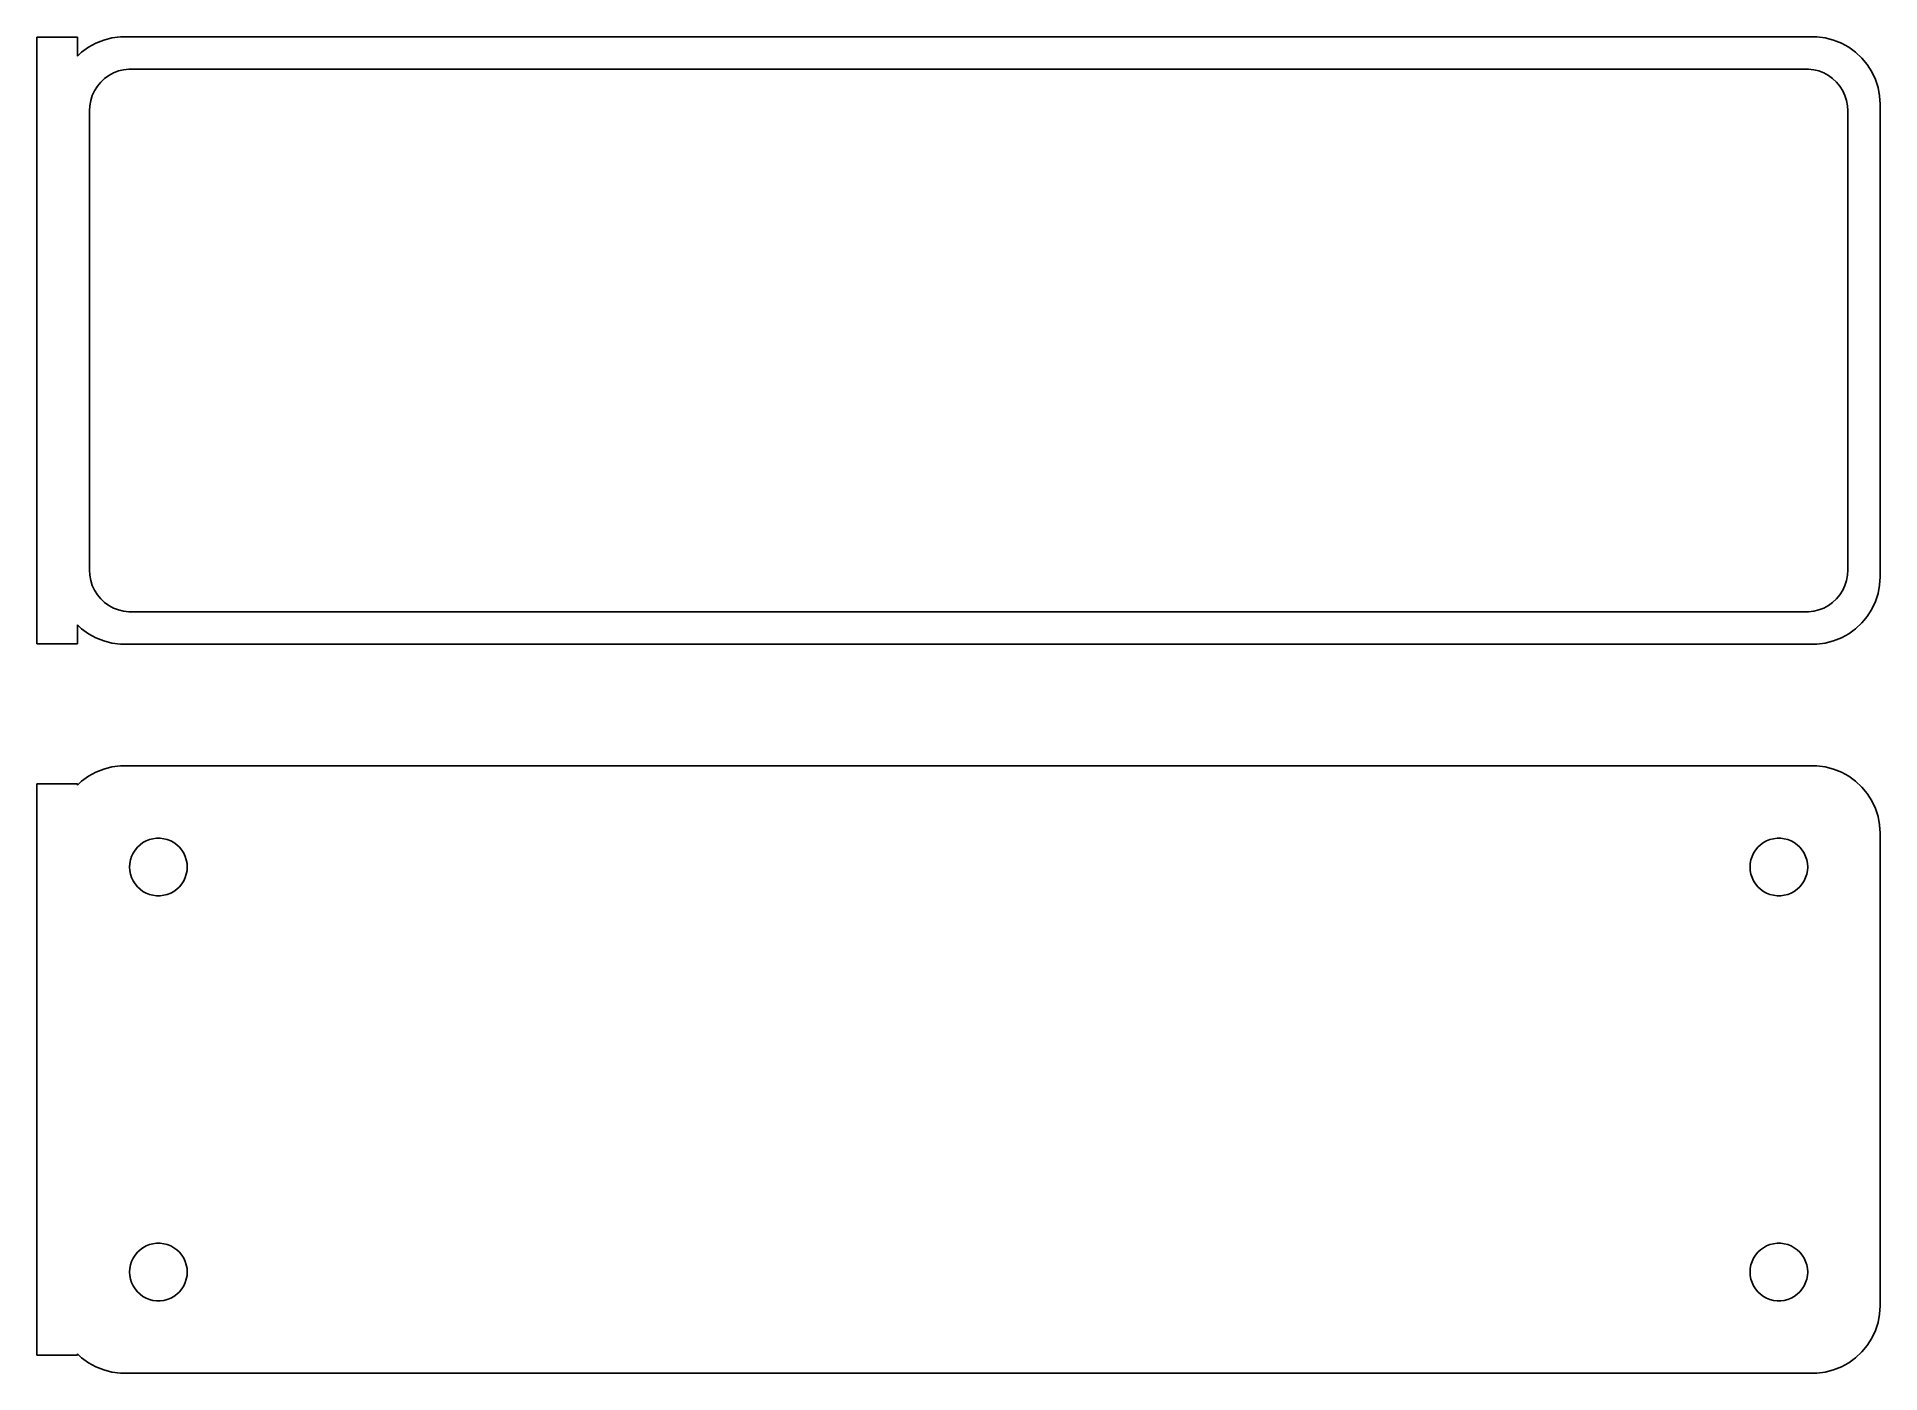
# Model space of a CAD drawing. Header units: metres. Extents: x -69 to 68, y 86 to 184.
import ezdxf

# ---------------------------------------------------------------- set-up
doc = ezdxf.new("R2010")
doc.units = ezdxf.units.M

msp = doc.modelspace()

# ---------------------------------------------------------------- linework, layer by layer
for p, q in [((-66, 184.479), (-69, 184.479)), ((-69, 184.479), (-69, 139.521)), ((-66, 183.059), (-66, 184.479)), ((-63.4369, 184.411), (-64.0451, 184.255)), ((-62.8139, 184.49), (-63.4369, 184.411)), ((62.8139, 184.49), (-62.8139, 184.49)), ((63.4369, 184.411), (62.8139, 184.49)), ((64.0451, 184.255), (63.4369, 184.411)), ((-65.6871, 183.353), (-66, 183.059)), ((-65.1791, 183.722), (-65.6871, 183.353)), ((-64.6289, 184.024), (-65.1791, 183.722)), ((-64.0451, 184.255), (-64.6289, 184.024)), ((64.6289, 184.024), (64.0451, 184.255)), ((65.1791, 183.722), (64.6289, 184.024)), ((65.6871, 183.353), (65.1791, 183.722)), ((66.1448, 182.923), (65.6871, 183.353)), ((66.5451, 182.439), (66.1448, 182.923)), ((-63.9842, 181.399), (-63.668, 181.628)), ((-63.668, 181.628), (-63.3254, 181.817)), ((-63.3254, 181.817), (-62.9619, 181.961)), ((-62.9619, 181.961), (-62.5833, 182.058)), ((-62.5833, 182.058), (-62.1954, 182.107)), ((-62.1954, 182.107), (62.1954, 182.107)), ((62.1954, 182.107), (62.5833, 182.058)), ((62.5833, 182.058), (62.9619, 181.961)), ((62.9619, 181.961), (63.3254, 181.817)), ((63.3254, 181.817), (63.668, 181.628)), ((63.668, 181.628), (63.9842, 181.399)), ((66.8815, 181.909), (66.5451, 182.439)), ((67.1489, 181.341), (66.8815, 181.909)), ((-64.8943, 180.146), (-64.7279, 180.5)), ((-64.7279, 180.5), (-64.5184, 180.83)), ((-64.5184, 180.83), (-64.2692, 181.131)), ((-64.2692, 181.131), (-63.9842, 181.399)), ((63.9842, 181.399), (64.2692, 181.131)), ((64.2692, 181.131), (64.5184, 180.83)), ((64.5184, 180.83), (64.7279, 180.5)), ((64.7279, 180.5), (64.8943, 180.146)), ((67.3429, 180.743), (67.1489, 181.341)), ((67.4606, 180.127), (67.3429, 180.743)), ((-65.1129, 179), (-65.0884, 179.39)), ((-65.1129, 145), (-65.1129, 179)), ((-65.0884, 179.39), (-65.0151, 179.774)), ((-65.0151, 179.774), (-64.8943, 180.146)), ((64.8943, 180.146), (65.0151, 179.774)), ((65.0151, 179.774), (65.0884, 179.39)), ((65.0884, 179.39), (65.1129, 179)), ((65.1129, 179), (65.1129, 145)), ((67.5, 179.5), (67.4606, 180.127)), ((67.5, 144.5), (67.5, 179.5)), ((-65.0884, 144.61), (-65.1129, 145)), ((65.1129, 145), (65.0884, 144.61)), ((-65.0151, 144.226), (-65.0884, 144.61)), ((-64.8943, 143.854), (-65.0151, 144.226)), ((-64.7279, 143.5), (-64.8943, 143.854)), ((-64.5184, 143.17), (-64.7279, 143.5)), ((64.7279, 143.5), (64.5184, 143.17)), ((64.8943, 143.854), (64.7279, 143.5)), ((65.0151, 144.226), (64.8943, 143.854)), ((65.0884, 144.61), (65.0151, 144.226)), ((67.3429, 143.257), (67.4606, 143.873)), ((67.4606, 143.873), (67.5, 144.5)), ((-64.2692, 142.869), (-64.5184, 143.17)), ((-63.9842, 142.601), (-64.2692, 142.869)), ((-63.668, 142.372), (-63.9842, 142.601)), ((-63.3254, 142.183), (-63.668, 142.372)), ((-62.9619, 142.039), (-63.3254, 142.183)), ((-62.5833, 141.942), (-62.9619, 142.039)), ((62.9619, 142.039), (62.5833, 141.942)), ((63.3254, 142.183), (62.9619, 142.039)), ((63.668, 142.372), (63.3254, 142.183)), ((63.9842, 142.601), (63.668, 142.372)), ((64.2692, 142.869), (63.9842, 142.601)), ((64.5184, 143.17), (64.2692, 142.869)), ((66.5451, 141.561), (66.8815, 142.091)), ((66.8815, 142.091), (67.1489, 142.659)), ((67.1489, 142.659), (67.3429, 143.257)), ((-66, 139.521), (-66, 140.941)), ((-66, 140.941), (-65.6871, 140.647)), ((-65.6871, 140.647), (-65.1791, 140.278)), ((-62.1954, 141.893), (-62.5833, 141.942)), ((62.1954, 141.893), (-62.1954, 141.893)), ((62.5833, 141.942), (62.1954, 141.893)), ((65.1791, 140.278), (65.6871, 140.647)), ((65.6871, 140.647), (66.1448, 141.077)), ((66.1448, 141.077), (66.5451, 141.561)), ((-69, 139.521), (-66, 139.521)), ((-65.1791, 140.278), (-64.6289, 139.976)), ((-64.6289, 139.976), (-64.0451, 139.745)), ((-64.0451, 139.745), (-63.4369, 139.589)), ((-63.4369, 139.589), (-62.8139, 139.51)), ((-62.8139, 139.51), (62.8139, 139.51)), ((62.8139, 139.51), (63.4369, 139.589)), ((63.4369, 139.589), (64.0451, 139.745)), ((64.0451, 139.745), (64.6289, 139.976)), ((64.6289, 139.976), (65.1791, 140.278)), ((-65.1791, 129.722), (-65.6871, 129.353)), ((-64.6289, 130.024), (-65.1791, 129.722)), ((-64.0451, 130.255), (-64.6289, 130.024)), ((-63.4369, 130.411), (-64.0451, 130.255)), ((-62.8139, 130.49), (-63.4369, 130.411)), ((62.8139, 130.49), (-62.8139, 130.49)), ((63.4369, 130.411), (62.8139, 130.49)), ((64.0451, 130.255), (63.4369, 130.411)), ((64.6289, 130.024), (64.0451, 130.255)), ((65.1791, 129.722), (64.6289, 130.024)), ((65.6871, 129.353), (65.1791, 129.722)), ((-66, 129.153), (-69, 129.153)), ((-69, 129.153), (-69, 86.8474)), ((-65.6871, 129.353), (-66, 129.059)), ((-66, 129.059), (-66, 129.153)), ((66.1448, 128.923), (65.6871, 129.353)), ((66.5451, 128.439), (66.1448, 128.923)), ((66.8815, 127.909), (66.5451, 128.439)), ((67.1489, 127.341), (66.8815, 127.909)), ((67.3429, 126.743), (67.1489, 127.341)), ((67.4606, 126.127), (67.3429, 126.743)), ((67.5, 125.5), (67.4606, 126.127)), ((-61.8712, 124.029), (-61.7275, 124.255)), ((-61.7275, 124.255), (-61.5565, 124.462)), ((-61.5565, 124.462), (-61.3611, 124.645)), ((-61.3611, 124.645), (-61.1441, 124.803)), ((-61.1441, 124.803), (-60.9092, 124.932)), ((-60.9092, 124.932), (-60.6598, 125.031)), ((-60.6598, 125.031), (-60.4001, 125.097)), ((-60.4001, 125.097), (-60.1341, 125.131)), ((-60.1341, 125.131), (-59.8659, 125.131)), ((-59.8659, 125.131), (-59.5999, 125.097)), ((-59.5999, 125.097), (-59.3401, 125.031)), ((-59.3401, 125.031), (-59.0908, 124.932)), ((-59.0908, 124.932), (-58.8559, 124.803)), ((-58.8559, 124.803), (-58.6389, 124.645)), ((-58.6389, 124.645), (-58.4434, 124.462)), ((-58.4434, 124.462), (-58.2725, 124.255)), ((-58.2725, 124.255), (-58.1288, 124.029)), ((58.1288, 124.029), (58.2725, 124.255)), ((58.2725, 124.255), (58.4434, 124.462)), ((58.4434, 124.462), (58.6389, 124.645)), ((58.6389, 124.645), (58.8559, 124.803)), ((58.8559, 124.803), (59.0908, 124.932)), ((59.0908, 124.932), (59.3401, 125.031)), ((59.3401, 125.031), (59.5999, 125.097)), ((59.5999, 125.097), (59.8659, 125.131)), ((59.8659, 125.131), (60.1341, 125.131)), ((60.1341, 125.131), (60.4001, 125.097)), ((60.4001, 125.097), (60.6598, 125.031)), ((60.6598, 125.031), (60.9092, 124.932)), ((60.9092, 124.932), (61.1441, 124.803)), ((61.1441, 124.803), (61.3611, 124.645)), ((61.3611, 124.645), (61.5565, 124.462)), ((61.5565, 124.462), (61.7275, 124.255)), ((61.7275, 124.255), (61.8712, 124.029)), ((67.5, 90.5), (67.5, 125.5)), ((-62.1353, 123), (-62.1185, 123.268)), ((-62.1185, 122.732), (-62.1353, 123)), ((-62.1185, 123.268), (-62.0682, 123.531)), ((-62.0682, 123.531), (-61.9853, 123.786)), ((-61.9853, 123.786), (-61.8712, 124.029)), ((-58.1288, 124.029), (-58.0146, 123.786)), ((-58.0146, 123.786), (-57.9318, 123.531)), ((-57.9318, 123.531), (-57.8815, 123.268)), ((-57.8815, 123.268), (-57.8647, 123)), ((-57.8647, 123), (-57.8815, 122.732)), ((57.8647, 123), (57.8815, 123.268)), ((57.8815, 122.732), (57.8647, 123)), ((57.8815, 123.268), (57.9318, 123.531)), ((57.9318, 123.531), (58.0146, 123.786)), ((58.0146, 123.786), (58.1288, 124.029)), ((61.8712, 124.029), (61.9853, 123.786)), ((61.9853, 123.786), (62.0682, 123.531)), ((62.0682, 123.531), (62.1185, 123.268)), ((62.1185, 123.268), (62.1353, 123)), ((62.1353, 123), (62.1185, 122.732)), ((-62.0682, 122.469), (-62.1185, 122.732)), ((-61.9853, 122.214), (-62.0682, 122.469)), ((-61.8712, 121.971), (-61.9853, 122.214)), ((-61.7275, 121.745), (-61.8712, 121.971)), ((-61.5565, 121.538), (-61.7275, 121.745)), ((-61.3611, 121.355), (-61.5565, 121.538)), ((-58.4434, 121.538), (-58.6389, 121.355)), ((-58.2725, 121.745), (-58.4434, 121.538)), ((-58.1288, 121.971), (-58.2725, 121.745)), ((-58.0146, 122.214), (-58.1288, 121.971)), ((-57.9318, 122.469), (-58.0146, 122.214)), ((-57.8815, 122.732), (-57.9318, 122.469)), ((57.9318, 122.469), (57.8815, 122.732)), ((58.0146, 122.214), (57.9318, 122.469)), ((58.1288, 121.971), (58.0146, 122.214)), ((58.2725, 121.745), (58.1288, 121.971)), ((58.4434, 121.538), (58.2725, 121.745)), ((58.6389, 121.355), (58.4434, 121.538)), ((61.5565, 121.538), (61.3611, 121.355)), ((61.7275, 121.745), (61.5565, 121.538)), ((61.8712, 121.971), (61.7275, 121.745)), ((61.9853, 122.214), (61.8712, 121.971)), ((62.0682, 122.469), (61.9853, 122.214)), ((62.1185, 122.732), (62.0682, 122.469)), ((-61.1441, 121.197), (-61.3611, 121.355)), ((-60.9092, 121.068), (-61.1441, 121.197)), ((-60.6598, 120.969), (-60.9092, 121.068)), ((-60.4001, 120.903), (-60.6598, 120.969)), ((-60.1341, 120.869), (-60.4001, 120.903)), ((-59.8659, 120.869), (-60.1341, 120.869)), ((-59.5999, 120.903), (-59.8659, 120.869)), ((-59.3401, 120.969), (-59.5999, 120.903)), ((-59.0908, 121.068), (-59.3401, 120.969)), ((-58.8559, 121.197), (-59.0908, 121.068)), ((-58.6389, 121.355), (-58.8559, 121.197)), ((58.8559, 121.197), (58.6389, 121.355)), ((59.0908, 121.068), (58.8559, 121.197)), ((59.3401, 120.969), (59.0908, 121.068)), ((59.5999, 120.903), (59.3401, 120.969)), ((59.8659, 120.869), (59.5999, 120.903)), ((60.1341, 120.869), (59.8659, 120.869)), ((60.4001, 120.903), (60.1341, 120.869)), ((60.6598, 120.969), (60.4001, 120.903)), ((60.9092, 121.068), (60.6598, 120.969)), ((61.1441, 121.197), (60.9092, 121.068)), ((61.3611, 121.355), (61.1441, 121.197)), ((-61.8712, 94.0287), (-61.7275, 94.2551)), ((-61.7275, 94.2551), (-61.5565, 94.4617)), ((-61.5565, 94.4617), (-61.3611, 94.6453)), ((-61.3611, 94.6453), (-61.1441, 94.8029)), ((-61.1441, 94.8029), (-60.9092, 94.9321)), ((-60.9092, 94.9321), (-60.6598, 95.0308)), ((-60.6598, 95.0308), (-60.4001, 95.0975)), ((-60.4001, 95.0975), (-60.1341, 95.1311)), ((-60.1341, 95.1311), (-59.8659, 95.1311)), ((-59.8659, 95.1311), (-59.5999, 95.0975)), ((-59.5999, 95.0975), (-59.3401, 95.0308)), ((-59.3401, 95.0308), (-59.0908, 94.9321)), ((-59.0908, 94.9321), (-58.8559, 94.8029)), ((-58.8559, 94.8029), (-58.6389, 94.6453)), ((-58.6389, 94.6453), (-58.4434, 94.4617)), ((-58.4434, 94.4617), (-58.2725, 94.2551)), ((-58.2725, 94.2551), (-58.1288, 94.0287)), ((58.1288, 94.0287), (58.2725, 94.2551)), ((58.2725, 94.2551), (58.4434, 94.4617)), ((58.4434, 94.4617), (58.6389, 94.6453)), ((58.6389, 94.6453), (58.8559, 94.8029)), ((58.8559, 94.8029), (59.0908, 94.9321)), ((59.0908, 94.9321), (59.3401, 95.0308)), ((59.3401, 95.0308), (59.5999, 95.0975)), ((59.5999, 95.0975), (59.8659, 95.1311)), ((59.8659, 95.1311), (60.1341, 95.1311)), ((60.1341, 95.1311), (60.4001, 95.0975)), ((60.4001, 95.0975), (60.6598, 95.0308)), ((60.6598, 95.0308), (60.9092, 94.9321)), ((60.9092, 94.9321), (61.1441, 94.8029)), ((61.1441, 94.8029), (61.3611, 94.6453)), ((61.3611, 94.6453), (61.5565, 94.4617)), ((61.5565, 94.4617), (61.7275, 94.2551)), ((61.7275, 94.2551), (61.8712, 94.0287)), ((-62.1353, 93), (-62.1185, 93.2676)), ((-62.1185, 92.7324), (-62.1353, 93)), ((-62.1185, 93.2676), (-62.0682, 93.531)), ((-62.0682, 93.531), (-61.9853, 93.7861)), ((-61.9853, 93.7861), (-61.8712, 94.0287)), ((-58.1288, 94.0287), (-58.0146, 93.7861)), ((-58.0146, 93.7861), (-57.9318, 93.531)), ((-57.9318, 93.531), (-57.8815, 93.2676)), ((-57.8815, 93.2676), (-57.8647, 93)), ((-57.8647, 93), (-57.8815, 92.7324)), ((57.8647, 93), (57.8815, 93.2676)), ((57.8815, 92.7324), (57.8647, 93)), ((57.8815, 93.2676), (57.9318, 93.531)), ((57.9318, 93.531), (58.0146, 93.7861)), ((58.0146, 93.7861), (58.1288, 94.0287)), ((61.8712, 94.0287), (61.9853, 93.7861)), ((61.9853, 93.7861), (62.0682, 93.531)), ((62.0682, 93.531), (62.1185, 93.2676)), ((62.1185, 93.2676), (62.1353, 93)), ((62.1353, 93), (62.1185, 92.7324)), ((-62.0682, 92.469), (-62.1185, 92.7324)), ((-61.9853, 92.214), (-62.0682, 92.469)), ((-61.8712, 91.9713), (-61.9853, 92.214)), ((-61.7275, 91.7449), (-61.8712, 91.9713)), ((-61.5565, 91.5383), (-61.7275, 91.7449)), ((-61.3611, 91.3547), (-61.5565, 91.5383)), ((-58.4434, 91.5383), (-58.6389, 91.3547)), ((-58.2725, 91.7449), (-58.4434, 91.5383)), ((-58.1288, 91.9713), (-58.2725, 91.7449)), ((-58.0146, 92.214), (-58.1288, 91.9713)), ((-57.9318, 92.469), (-58.0146, 92.214)), ((-57.8815, 92.7324), (-57.9318, 92.469)), ((57.9318, 92.469), (57.8815, 92.7324)), ((58.0146, 92.214), (57.9318, 92.469)), ((58.1288, 91.9713), (58.0146, 92.214)), ((58.2725, 91.7449), (58.1288, 91.9713)), ((58.4434, 91.5383), (58.2725, 91.7449)), ((58.6389, 91.3547), (58.4434, 91.5383)), ((61.5565, 91.5383), (61.3611, 91.3547)), ((61.7275, 91.7449), (61.5565, 91.5383)), ((61.8712, 91.9713), (61.7275, 91.7449)), ((61.9853, 92.214), (61.8712, 91.9713)), ((62.0682, 92.469), (61.9853, 92.214)), ((62.1185, 92.7324), (62.0682, 92.469)), ((-61.1441, 91.1971), (-61.3611, 91.3547)), ((-60.9092, 91.0679), (-61.1441, 91.1971)), ((-60.6598, 90.9692), (-60.9092, 91.0679)), ((-60.4001, 90.9025), (-60.6598, 90.9692)), ((-60.1341, 90.8689), (-60.4001, 90.9025)), ((-59.8659, 90.8689), (-60.1341, 90.8689)), ((-59.5999, 90.9025), (-59.8659, 90.8689)), ((-59.3401, 90.9692), (-59.5999, 90.9025)), ((-59.0908, 91.0679), (-59.3401, 90.9692)), ((-58.8559, 91.1971), (-59.0908, 91.0679)), ((-58.6389, 91.3547), (-58.8559, 91.1971)), ((58.8559, 91.1971), (58.6389, 91.3547)), ((59.0908, 91.0679), (58.8559, 91.1971)), ((59.3401, 90.9692), (59.0908, 91.0679)), ((59.5999, 90.9025), (59.3401, 90.9692)), ((59.8659, 90.8689), (59.5999, 90.9025)), ((60.1341, 90.8689), (59.8659, 90.8689)), ((60.4001, 90.9025), (60.1341, 90.8689)), ((60.6598, 90.9692), (60.4001, 90.9025)), ((60.9092, 91.0679), (60.6598, 90.9692)), ((61.1441, 91.1971), (60.9092, 91.0679)), ((61.3611, 91.3547), (61.1441, 91.1971)), ((67.4606, 89.8733), (67.5, 90.5)), ((67.1489, 88.6594), (67.3429, 89.2566)), ((67.3429, 89.2566), (67.4606, 89.8733)), ((66.1448, 87.0773), (66.5451, 87.5611)), ((66.5451, 87.5611), (66.8815, 88.0912)), ((66.8815, 88.0912), (67.1489, 88.6594)), ((-69, 86.8474), (-66, 86.8474)), ((-66, 86.8474), (-66, 86.9413)), ((-66, 86.9413), (-65.6871, 86.6474)), ((-65.6871, 86.6474), (-65.1791, 86.2784)), ((-65.1791, 86.2784), (-64.6289, 85.9759)), ((64.6289, 85.9759), (65.1791, 86.2784)), ((65.1791, 86.2784), (65.6871, 86.6474)), ((65.6871, 86.6474), (66.1448, 87.0773)), ((-64.6289, 85.9759), (-64.0451, 85.7447)), ((-64.0451, 85.7447), (-63.4369, 85.5886)), ((-63.4369, 85.5886), (-62.8139, 85.5099)), ((-62.8139, 85.5099), (62.8139, 85.5099)), ((62.8139, 85.5099), (63.4369, 85.5886)), ((63.4369, 85.5886), (64.0451, 85.7447)), ((64.0451, 85.7447), (64.6289, 85.9759))]:
    msp.add_line(p, q)

doc.saveas('drawing.dxf')
